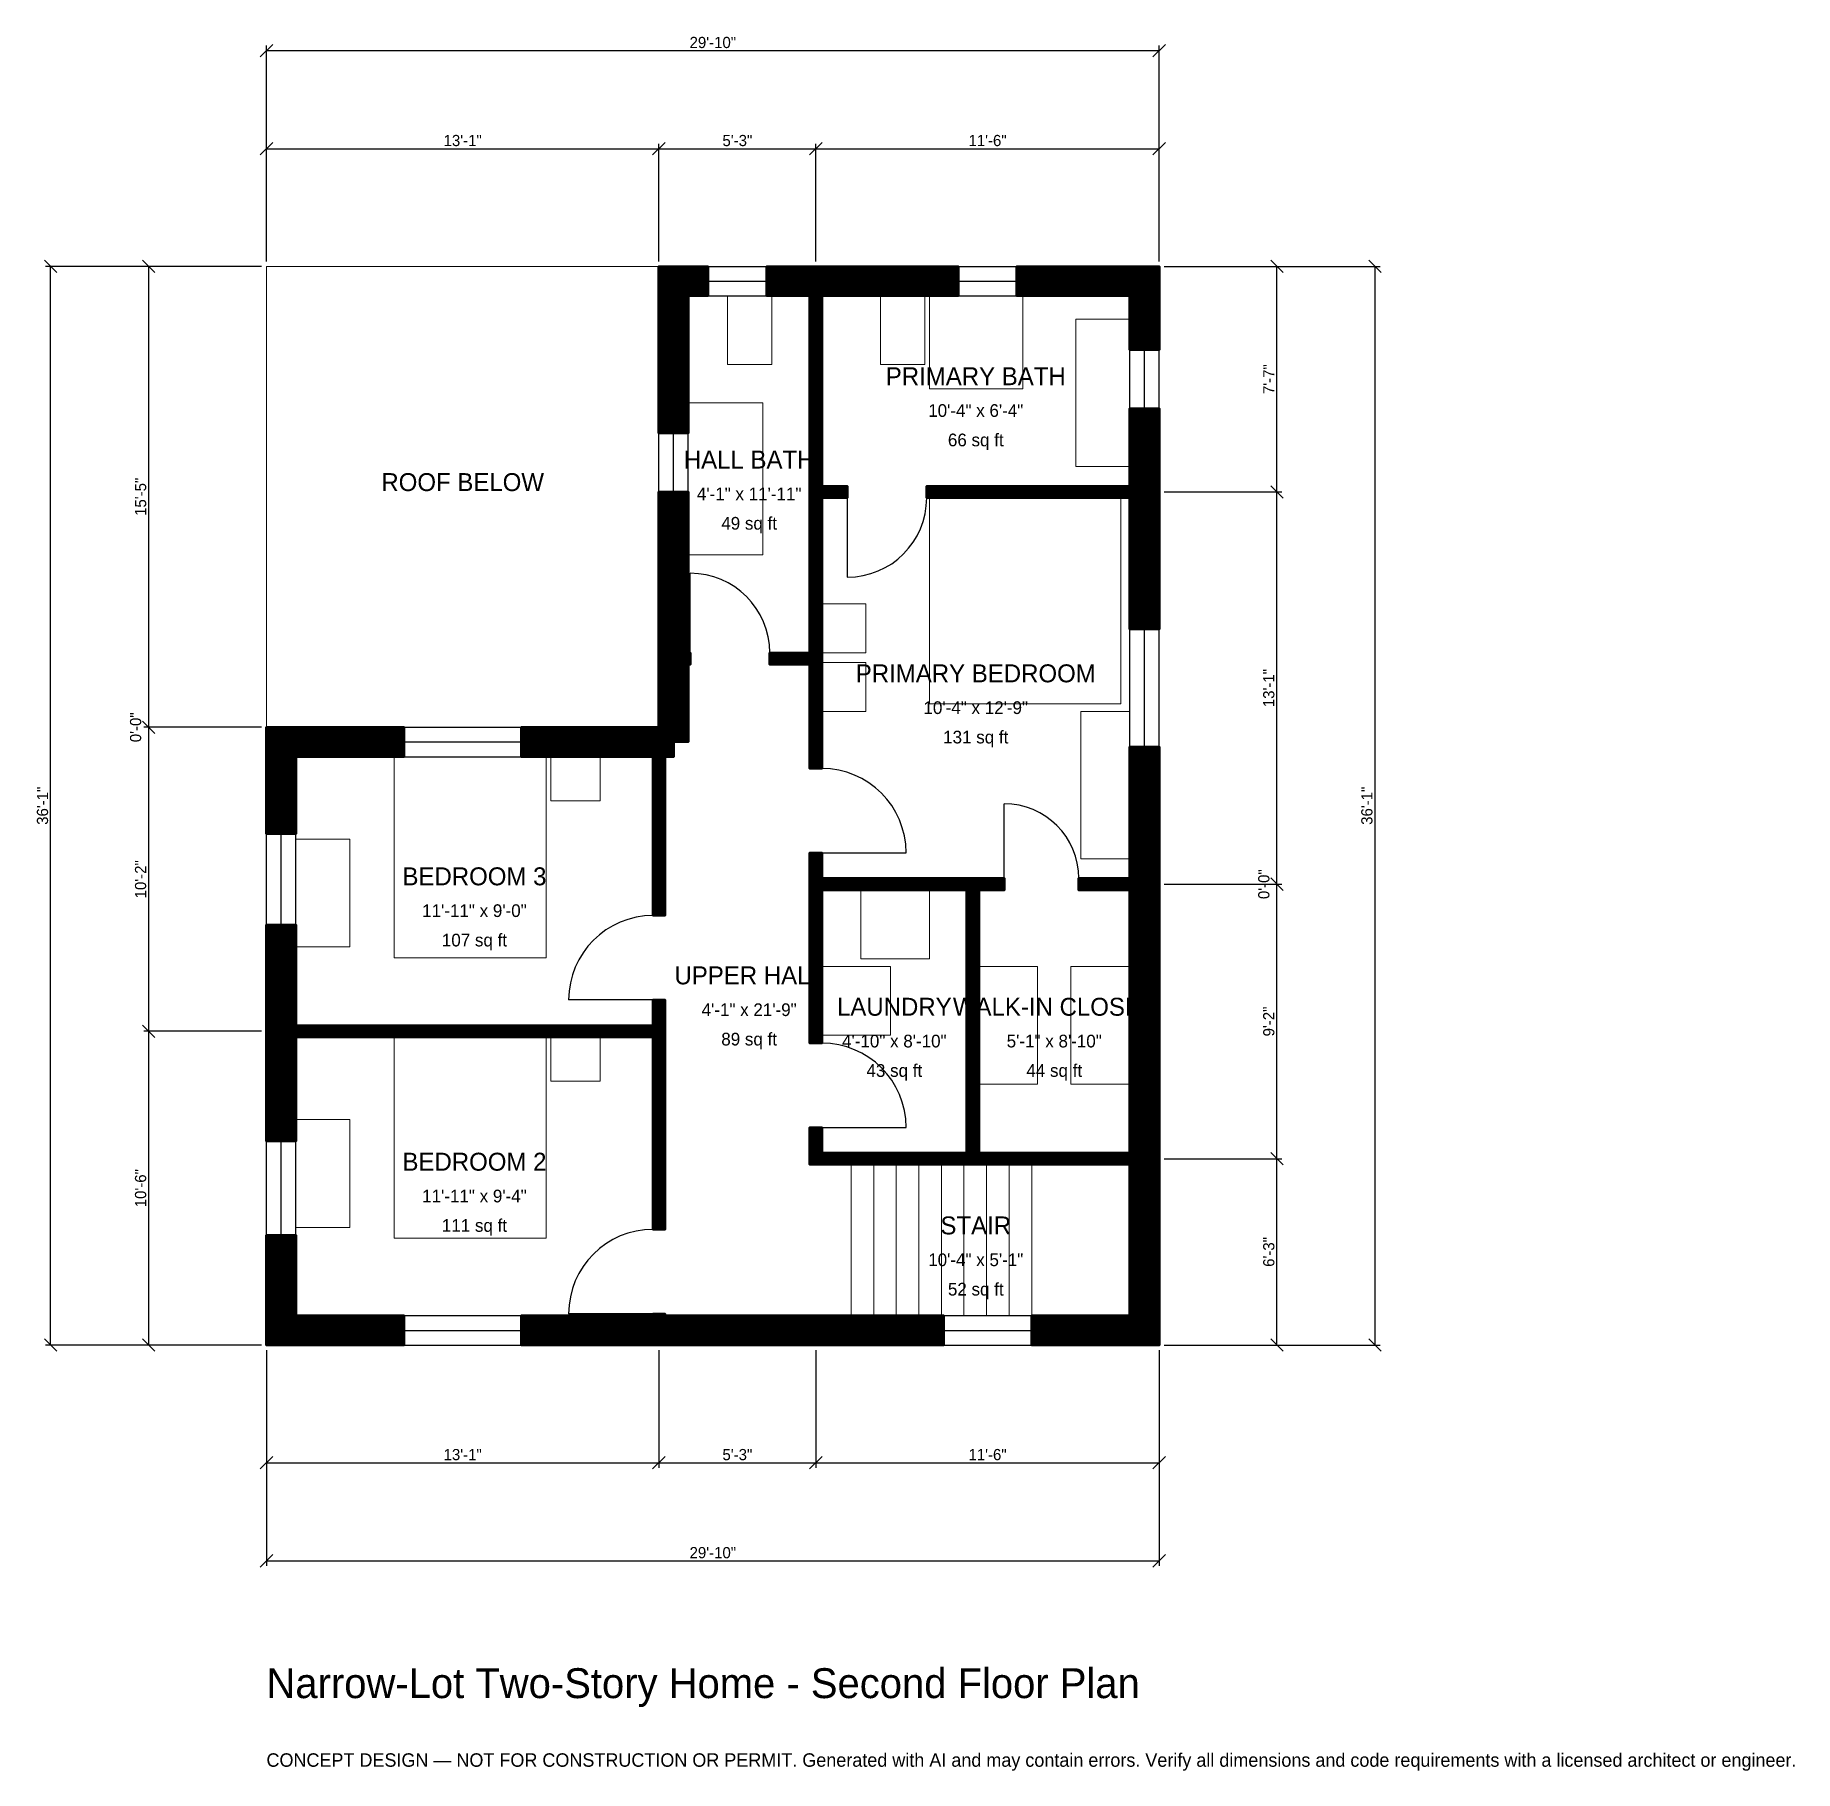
# Model space of a CAD drawing. Header units: inches. Extents: x -93 to 613, y -171 to 526.
import ezdxf
from ezdxf.enums import TextEntityAlignment as Align

# ---------------------------------------------------------------- set-up
doc = ezdxf.new("R2010")
doc.units = ezdxf.units.IN
doc.header["$MEASUREMENT"] = 0
doc.linetypes.add('DASHED', pattern=[0.6, 0.5, -0.1])
for name, color, linetype, lineweight in [('A-ANNO-DIMS', 1, 'Continuous', 13), ('A-ANNO-TEXT', 7, 'Continuous', 18), ('A-AREA-IDEN', 7, 'Continuous', 18), ('A-DOOR', 2, 'Continuous', 25), ('A-FLOR-FIXT', 9, 'Continuous', 13), ('A-FLOR-STRS', 3, 'Continuous', 18), ('A-FURN', 9, 'Continuous', 13), ('A-GLAZ', 4, 'Continuous', 25), ('A-SITE-PAVE', 8, 'Continuous', 13), ('A-WALL', 7, 'Continuous', 50), ('A-WALL-PATT', 8, 'Continuous', 13)]:
    doc.layers.add(name, color=color, linetype=linetype, lineweight=lineweight)
doc.dimstyles.new('PLAN', dxfattribs={"dimtxt": 4.5, "dimasz": 3, "dimexe": 2, "dimexo": 2, "dimgap": 1, "dimtad": 1, "dimdec": 0, "dimlunit": 4, "dimtsz": 2.5, "dimcen": 2.5, "dimclrd": 1, "dimclre": 1, "dimazin": 3, "dimtfac": 1, "dimtmove": 0, "dimatfit": 3})

msp = doc.modelspace()

# ---------------------------------------------------------------- hatches: boundary and pattern name
at = {"layer": 'A-WALL-PATT'}
h = msp.add_hatch(dxfattribs=at)
h.set_pattern_fill('ANSI31', color=8, scale=0.8)
h.paths.add_polyline_path([(159.8425, 0), (159.8425, 0), (155.1181, 0), (155.1181, 0), (151.5748, 0), (102.3622, 0), (102.3622, 11.811), (151.5748, 11.811), (155.1181, 11.811), (155.1181, 12.5984), (159.8425, 12.5984), (159.8425, 11.811), (163.3858, 11.811), (214.5669, 11.811), (226.378, 11.811), (271.6535, 11.811), (271.6535, 0), (226.378, 0), (214.5669, 0), (163.3858, 0), (159.8425, 0)])
h.paths.add_polyline_path([(11.811, 0), (11.811, 0), (0, 0), (0, 0), (0, 0), (0, 11.811), (0, 11.811), (0, 44.0945), (11.811, 44.0945), (11.811, 11.811), (55.1181, 11.811), (55.1181, 0), (11.811, 0)])
h.paths.add_polyline_path([(0, 120.0787), (0, 123.622), (0, 123.622), (0, 128.3465), (0, 128.3465), (0, 131.8898), (0, 168.7008), (11.811, 168.7008), (11.811, 131.8898), (11.811, 128.3465), (155.1181, 128.3465), (155.1181, 138.5827), (159.8425, 138.5827), (159.8425, 128.3465), (159.8425, 123.622), (159.8425, 46.4567), (155.1181, 46.4567), (155.1181, 123.622), (11.811, 123.622), (11.811, 120.0787), (11.811, 81.8898), (0, 81.8898), (0, 120.0787)])
h.paths.add_polyline_path([(0, 236.2205), (0, 236.2205), (0, 248.0315), (0, 248.0315), (0, 248.0315), (11.811, 248.0315), (11.811, 248.0315), (55.1181, 248.0315), (55.1181, 236.2205), (11.811, 236.2205), (11.811, 205.315), (0, 205.315), (0, 236.2205)])
h.paths.add_polyline_path([(155.1181, 248.0315), (155.1181, 248.0315), (157.4803, 248.0315), (157.4803, 250.3937), (157.4803, 250.3937), (157.4803, 269.685), (157.4803, 273.2283), (157.4803, 273.2283), (157.4803, 277.9528), (157.4803, 277.9528), (157.4803, 281.4961), (157.4803, 342.5197), (169.2913, 342.5197), (169.2913, 281.4961), (169.2913, 277.9528), (170.0787, 277.9528), (170.0787, 273.2283), (169.2913, 273.2283), (169.2913, 269.685), (169.2913, 242.126), (163.3858, 242.126), (163.3858, 236.2205), (159.8425, 236.2205), (159.8425, 172.4409), (155.1181, 172.4409), (155.1181, 236.2205), (102.3622, 236.2205), (102.3622, 248.0315), (155.1181, 248.0315)])
h.paths.add_polyline_path([(157.4803, 421.2598), (157.4803, 421.2598), (157.4803, 433.0709), (157.4803, 433.0709), (157.4803, 433.0709), (169.2913, 433.0709), (169.2913, 433.0709), (177.1654, 433.0709), (177.1654, 421.2598), (169.2913, 421.2598), (169.2913, 366.1417), (157.4803, 366.1417), (157.4803, 421.2598)])
h.paths.add_polyline_path([(214.5669, 433.0709), (218.1102, 433.0709), (218.1102, 433.0709), (222.8346, 433.0709), (222.8346, 433.0709), (226.378, 433.0709), (277.5591, 433.0709), (277.5591, 421.2598), (226.378, 421.2598), (222.8346, 421.2598), (222.8346, 344.8819), (233.0709, 344.8819), (233.0709, 340.1575), (222.8346, 340.1575), (222.8346, 277.9528), (222.8346, 273.2283), (222.8346, 231.4961), (218.1102, 231.4961), (218.1102, 273.2283), (201.9685, 273.2283), (201.9685, 277.9528), (218.1102, 277.9528), (218.1102, 340.1575), (218.1102, 344.8819), (218.1102, 421.2598), (214.5669, 421.2598), (200.7874, 421.2598), (200.7874, 433.0709), (214.5669, 433.0709)])
h.paths.add_polyline_path([(346.4567, 433.0709), (346.4567, 433.0709), (358.2677, 433.0709), (358.2677, 433.0709), (358.2678, 433.0709), (358.2678, 421.2598), (358.2677, 421.2598), (358.2677, 399.6063), (346.4567, 399.6063), (346.4567, 421.2598), (301.1811, 421.2598), (301.1811, 433.0709), (346.4567, 433.0709)])
h.paths.add_polyline_path([(358.2677, 348.4252), (358.2677, 344.8819), (358.2678, 344.8819), (358.2678, 340.1575), (358.2677, 340.1575), (358.2677, 336.6142), (358.2677, 287.4016), (346.4567, 287.4016), (346.4567, 336.6142), (346.4567, 340.1575), (264.9606, 340.1575), (264.9606, 344.8819), (346.4567, 344.8819), (346.4567, 348.4252), (346.4567, 375.9843), (358.2677, 375.9843), (358.2677, 348.4252)])
h.paths.add_polyline_path([(358.2677, 190.9449), (358.2677, 187.4016), (358.2678, 187.4016), (358.2678, 182.6772), (358.2677, 182.6772), (358.2677, 179.1339), (358.2677, 80.7087), (358.2677, 77.1654), (358.2678, 77.1654), (358.2678, 72.4409), (358.2677, 72.4409), (358.2677, 68.8976), (358.2677, 11.811), (358.2678, 11.811), (358.2678, 0), (358.2677, 0), (358.2677, 0), (346.4567, 0), (346.4567, 0), (307.0866, 0), (307.0866, 11.811), (346.4567, 11.811), (346.4567, 68.8976), (346.4567, 72.4409), (285.8268, 72.4409), (281.1024, 72.4409), (281.1024, 72.4409), (222.8346, 72.4409), (218.1102, 72.4409), (218.1102, 77.1654), (218.1102, 87.4016), (222.8346, 87.4016), (222.8346, 77.1654), (281.1024, 77.1654), (281.1024, 182.6772), (222.8346, 182.6772), (222.8346, 121.2598), (218.1102, 121.2598), (218.1102, 182.6772), (218.1102, 182.6772), (218.1102, 187.4016), (218.1102, 197.6378), (222.8346, 197.6378), (222.8346, 187.4016), (281.1024, 187.4016), (281.1024, 187.4016), (285.8268, 187.4016), (296.063, 187.4016), (296.063, 182.6772), (285.8268, 182.6772), (285.8268, 77.1654), (346.4567, 77.1654), (346.4567, 80.7087), (346.4567, 179.1339), (346.4567, 182.6772), (325.9843, 182.6772), (325.9843, 187.4016), (346.4567, 187.4016), (346.4567, 190.9449), (346.4567, 240.1575), (358.2677, 240.1575), (358.2677, 190.9449)])

# ---------------------------------------------------------------- linework, layer by layer
at = {"layer": 'A-DOOR'}
for p, q in [((233.0709, 340.1575), (233.0709, 308.2677)), ((170.0787, 277.9528), (170.0787, 309.8425)), ((296.063, 187.4016), (296.063, 217.3228)), ((222.8346, 197.6378), (256.6929, 197.6378)), ((155.1181, 138.5827), (121.2598, 138.5827)), ((222.8346, 87.4016), (256.6929, 87.4016)), ((155.1181, 12.5984), (121.2598, 12.5984))]:
    msp.add_line(p, q, dxfattribs=at)
for centre, radius, start, end in [((233.0709, 340.1575), 31.8898, 270, 360), ((170.0787, 277.9528), 31.8898, 0, 90), ((222.8346, 197.6378), 33.8583, 0, 90), ((296.063, 187.4016), 29.9213, 0, 90), ((155.1181, 138.5827), 33.8583, 90, 180), ((222.8346, 87.4016), 33.8583, 0, 90), ((155.1181, 12.5984), 33.8583, 90, 180)]:
    msp.add_arc(centre, radius, start, end, dxfattribs=at)
at = {"layer": 'A-FLOR-FIXT'}
for points in [[(185.0394, 393.7008), (202.7559, 393.7008), (202.7559, 421.2598), (185.0394, 421.2598)], [(246.4567, 393.7008), (264.1732, 393.7008), (264.1732, 421.2598), (246.4567, 421.2598)], [(266.1417, 383.8583), (303.5433, 383.8583), (303.5433, 421.2598), (266.1417, 421.2598)], [(324.8031, 352.7559), (346.4567, 352.7559), (346.4567, 411.811), (324.8031, 411.811)], [(169.2913, 317.3228), (199.2126, 317.3228), (199.2126, 378.3465), (169.2913, 378.3465)]]:
    msp.add_lwpolyline(points, close=True, dxfattribs=at)
at = {"layer": 'A-FLOR-STRS'}
for p, q in [((234.6457, 11.811), (234.6457, 72.4409)), ((243.7008, 11.811), (243.7008, 72.4409)), ((252.7559, 11.811), (252.7559, 72.4409)), ((261.811, 11.811), (261.811, 72.4409)), ((270.8661, 11.811), (270.8661, 72.4409)), ((279.9213, 11.811), (279.9213, 72.4409)), ((288.9764, 11.811), (288.9764, 72.4409)), ((298.0315, 11.811), (298.0315, 72.4409)), ((307.0866, 11.811), (307.0866, 72.4409))]:
    msp.add_line(p, q, dxfattribs=at)
at = {"layer": 'A-FURN'}
for points in [[(266.1417, 257.4803), (342.9134, 257.4803), (342.9134, 340.1575), (266.1417, 340.1575)], [(222.8346, 277.9528), (240.5512, 277.9528), (240.5512, 297.6378), (222.8346, 297.6378)], [(222.8346, 254.3307), (240.5512, 254.3307), (240.5512, 274.0157), (222.8346, 274.0157)], [(326.7717, 195.2756), (346.4567, 195.2756), (346.4567, 254.3307), (326.7717, 254.3307)], [(51.1811, 155.5118), (112.2047, 155.5118), (112.2047, 236.2205), (51.1811, 236.2205)], [(114.1732, 218.5039), (133.8583, 218.5039), (133.8583, 236.2205), (114.1732, 236.2205)], [(11.811, 159.8425), (33.4646, 159.8425), (33.4646, 203.1496), (11.811, 203.1496)], [(238.5827, 155.1181), (266.1417, 155.1181), (266.1417, 182.6772), (238.5827, 182.6772)], [(222.8346, 124.4094), (250.3937, 124.4094), (250.3937, 151.9685), (222.8346, 151.9685)], [(285.8268, 104.7244), (309.4488, 104.7244), (309.4488, 151.9685), (285.8268, 151.9685)], [(322.8346, 104.7244), (346.4567, 104.7244), (346.4567, 151.9685), (322.8346, 151.9685)], [(51.1811, 42.9134), (112.2047, 42.9134), (112.2047, 123.622), (51.1811, 123.622)], [(114.1732, 105.9055), (133.8583, 105.9055), (133.8583, 123.622), (114.1732, 123.622)], [(11.811, 47.2441), (33.4646, 47.2441), (33.4646, 90.5512), (11.811, 90.5512)]]:
    msp.add_lwpolyline(points, close=True, dxfattribs=at)
at = {"layer": 'A-GLAZ'}
for p, q in [((177.1654, 433.0709), (200.7874, 433.0709)), ((277.5591, 433.0709), (301.1811, 433.0709)), ((177.1654, 427.1654), (200.7874, 427.1654)), ((277.5591, 427.1654), (301.1811, 427.1654)), ((177.1654, 421.2598), (200.7874, 421.2598)), ((277.5591, 421.2598), (301.1811, 421.2598)), ((346.4567, 375.9843), (346.4567, 399.6063)), ((352.3622, 375.9843), (352.3622, 399.6063)), ((358.2677, 375.9843), (358.2677, 399.6063)), ((157.4803, 342.5197), (157.4803, 366.1417)), ((163.3858, 342.5197), (163.3858, 366.1417)), ((169.2913, 342.5197), (169.2913, 366.1417)), ((346.4567, 240.1575), (346.4567, 287.4016)), ((352.3622, 240.1575), (352.3622, 287.4016)), ((358.2677, 240.1575), (358.2677, 287.4016)), ((55.1181, 248.0315), (102.3622, 248.0315)), ((55.1181, 242.126), (102.3622, 242.126)), ((55.1181, 236.2205), (102.3622, 236.2205)), ((0, 168.7008), (0, 205.315)), ((5.9055, 168.7008), (5.9055, 205.315)), ((11.811, 168.7008), (11.811, 205.315)), ((0, 44.0945), (0, 81.8898)), ((5.9055, 44.0945), (5.9055, 81.8898)), ((11.811, 44.0945), (11.811, 81.8898)), ((55.1181, 11.811), (102.3622, 11.811)), ((271.6535, 11.811), (307.0866, 11.811)), ((55.1181, 5.9055), (102.3622, 5.9055)), ((55.1181, 0), (102.3622, 0)), ((271.6535, 5.9055), (307.0866, 5.9055)), ((271.6535, 0), (307.0866, 0))]:
    msp.add_line(p, q, dxfattribs=at)
at = {"layer": 'A-SITE-PAVE', "linetype": 'DASHED'}
msp.add_lwpolyline([(0, 248.0315), (157.4803, 248.0315), (157.4803, 433.0709), (0, 433.0709)], close=True, dxfattribs=at)
at = {"layer": 'A-WALL'}
for points in [[(157.4803, 421.2598), (157.4803, 421.2598), (157.4803, 433.0709), (157.4803, 433.0709), (157.4803, 433.0709), (169.2913, 433.0709), (169.2913, 433.0709), (177.1654, 433.0709), (177.1654, 421.2598), (169.2913, 421.2598), (169.2913, 366.1417), (157.4803, 366.1417), (157.4803, 421.2598)], [(214.5669, 433.0709), (218.1102, 433.0709), (218.1102, 433.0709), (222.8346, 433.0709), (222.8346, 433.0709), (226.378, 433.0709), (277.5591, 433.0709), (277.5591, 421.2598), (226.378, 421.2598), (222.8346, 421.2598), (222.8346, 344.8819), (233.0709, 344.8819), (233.0709, 340.1575), (222.8346, 340.1575), (222.8346, 277.9528), (222.8346, 273.2283), (222.8346, 231.4961), (218.1102, 231.4961), (218.1102, 273.2283), (201.9685, 273.2283), (201.9685, 277.9528), (218.1102, 277.9528), (218.1102, 340.1575), (218.1102, 344.8819), (218.1102, 421.2598), (214.5669, 421.2598), (200.7874, 421.2598), (200.7874, 433.0709), (214.5669, 433.0709)], [(346.4567, 433.0709), (346.4567, 433.0709), (358.2677, 433.0709), (358.2677, 433.0709), (358.2678, 433.0709), (358.2678, 421.2598), (358.2677, 421.2598), (358.2677, 399.6063), (346.4567, 399.6063), (346.4567, 421.2598), (301.1811, 421.2598), (301.1811, 433.0709), (346.4567, 433.0709)], [(358.2677, 348.4252), (358.2677, 344.8819), (358.2678, 344.8819), (358.2678, 340.1575), (358.2677, 340.1575), (358.2677, 336.6142), (358.2677, 287.4016), (346.4567, 287.4016), (346.4567, 336.6142), (346.4567, 340.1575), (264.9606, 340.1575), (264.9606, 344.8819), (346.4567, 344.8819), (346.4567, 348.4252), (346.4567, 375.9843), (358.2677, 375.9843), (358.2677, 348.4252)], [(155.1181, 248.0315), (155.1181, 248.0315), (157.4803, 248.0315), (157.4803, 250.3937), (157.4803, 250.3937), (157.4803, 269.685), (157.4803, 273.2283), (157.4803, 273.2283), (157.4803, 277.9528), (157.4803, 277.9528), (157.4803, 281.4961), (157.4803, 342.5197), (169.2913, 342.5197), (169.2913, 281.4961), (169.2913, 277.9528), (170.0787, 277.9528), (170.0787, 273.2283), (169.2913, 273.2283), (169.2913, 269.685), (169.2913, 242.126), (163.3858, 242.126), (163.3858, 236.2205), (159.8425, 236.2205), (159.8425, 172.4409), (155.1181, 172.4409), (155.1181, 236.2205), (102.3622, 236.2205), (102.3622, 248.0315), (155.1181, 248.0315)], [(0, 236.2205), (0, 236.2205), (0, 248.0315), (0, 248.0315), (0, 248.0315), (11.811, 248.0315), (11.811, 248.0315), (55.1181, 248.0315), (55.1181, 236.2205), (11.811, 236.2205), (11.811, 205.315), (0, 205.315), (0, 236.2205)], [(358.2677, 190.9449), (358.2677, 187.4016), (358.2678, 187.4016), (358.2678, 182.6772), (358.2677, 182.6772), (358.2677, 179.1339), (358.2677, 80.7087), (358.2677, 77.1654), (358.2678, 77.1654), (358.2678, 72.4409), (358.2677, 72.4409), (358.2677, 68.8976), (358.2677, 11.811), (358.2678, 11.811), (358.2678, 0), (358.2677, 0), (358.2677, 0), (346.4567, 0), (346.4567, 0), (307.0866, 0), (307.0866, 11.811), (346.4567, 11.811), (346.4567, 68.8976), (346.4567, 72.4409), (285.8268, 72.4409), (281.1024, 72.4409), (281.1024, 72.4409), (222.8346, 72.4409), (218.1102, 72.4409), (218.1102, 77.1654), (218.1102, 87.4016), (222.8346, 87.4016), (222.8346, 77.1654), (281.1024, 77.1654), (281.1024, 182.6772), (222.8346, 182.6772), (222.8346, 121.2598), (218.1102, 121.2598), (218.1102, 182.6772), (218.1102, 182.6772), (218.1102, 187.4016), (218.1102, 197.6378), (222.8346, 197.6378), (222.8346, 187.4016), (281.1024, 187.4016), (281.1024, 187.4016), (285.8268, 187.4016), (296.063, 187.4016), (296.063, 182.6772), (285.8268, 182.6772), (285.8268, 77.1654), (346.4567, 77.1654), (346.4567, 80.7087), (346.4567, 179.1339), (346.4567, 182.6772), (325.9843, 182.6772), (325.9843, 187.4016), (346.4567, 187.4016), (346.4567, 190.9449), (346.4567, 240.1575), (358.2677, 240.1575), (358.2677, 190.9449)], [(0, 120.0787), (0, 123.622), (0, 123.622), (0, 128.3465), (0, 128.3465), (0, 131.8898), (0, 168.7008), (11.811, 168.7008), (11.811, 131.8898), (11.811, 128.3465), (155.1181, 128.3465), (155.1181, 138.5827), (159.8425, 138.5827), (159.8425, 128.3465), (159.8425, 123.622), (159.8425, 46.4567), (155.1181, 46.4567), (155.1181, 123.622), (11.811, 123.622), (11.811, 120.0787), (11.811, 81.8898), (0, 81.8898), (0, 120.0787)], [(11.811, 0), (11.811, 0), (0, 0), (0, 0), (0, 0), (0, 11.811), (0, 11.811), (0, 44.0945), (11.811, 44.0945), (11.811, 11.811), (55.1181, 11.811), (55.1181, 0), (11.811, 0)], [(159.8425, 0), (159.8425, 0), (155.1181, 0), (155.1181, 0), (151.5748, 0), (102.3622, 0), (102.3622, 11.811), (151.5748, 11.811), (155.1181, 11.811), (155.1181, 12.5984), (159.8425, 12.5984), (159.8425, 11.811), (163.3858, 11.811), (214.5669, 11.811), (226.378, 11.811), (271.6535, 11.811), (271.6535, 0), (226.378, 0), (214.5669, 0), (163.3858, 0), (159.8425, 0)]]:
    msp.add_lwpolyline(points, close=True, dxfattribs=at)

# ---------------------------------------------------------------- texts
at = {"layer": 'A-ANNO-TEXT'}
for s, height, p in [('Narrow-Lot Two-Story Home - Second Floor Plan', 12, (0, -141.7323)), ('CONCEPT DESIGN — NOT FOR CONSTRUCTION OR PERMIT. Generated with AI and may contain errors. Verify all dimensions and code requirements with a licensed architect or engineer.', 5.4, (0, -169.2913))]:
    msp.add_text(s, height=height, dxfattribs=at).set_placement(p)
at = {"layer": 'A-AREA-IDEN'}
for s, height, p in [('PRIMARY BATH', 7.2, (284.6457, 388.9764)), ('10\'-4" x 6\'-4"', 5.1, (284.6457, 375.1969)), ('66 sq ft', 5.1, (284.6457, 363.3858)), ('HALL BATH', 7.2, (193.7008, 355.5118)), ('ROOF BELOW', 7.2, (78.7402, 346.4567)), ('4\'-1" x 11\'-11"', 5.1, (193.7008, 341.7323)), ('49 sq ft', 5.1, (193.7008, 329.9213)), ('PRIMARY BEDROOM', 7.2, (284.6457, 269.685)), ('10\'-4" x 12\'-9"', 5.1, (284.6457, 255.9055)), ('131 sq ft', 5.1, (284.6457, 244.0945)), ('BEDROOM 3', 7.2, (83.4646, 188.189)), ('11\'-11" x 9\'-0"', 5.1, (83.4646, 174.4094)), ('107 sq ft', 5.1, (83.4646, 162.5984)), ('UPPER HALL', 7.2, (193.7008, 148.4252)), ('4\'-1" x 21\'-9"', 5.1, (193.7008, 134.6457)), ('LAUNDRY', 7.2, (251.9685, 135.8268)), ('WALK-IN CLOSET', 7.2, (316.1417, 135.8268)), ('89 sq ft', 5.1, (193.7008, 122.8346)), ('4\'-10" x 8\'-10"', 5.1, (251.9685, 122.0472)), ('5\'-1" x 8\'-10"', 5.1, (316.1417, 122.0472)), ('43 sq ft', 5.1, (251.9685, 110.2362)), ('44 sq ft', 5.1, (316.1417, 110.2362)), ('BEDROOM 2', 7.2, (83.4646, 73.622)), ('11\'-11" x 9\'-4"', 5.1, (83.4646, 59.8425)), ('111 sq ft', 5.1, (83.4646, 48.0315)), ('STAIR', 7.2, (284.6457, 48.0315)), ('10\'-4" x 5\'-1"', 5.1, (284.6457, 34.252)), ('52 sq ft', 5.1, (284.6457, 22.4409))]:
    msp.add_text(s, height=height, dxfattribs=at).set_placement(p, align=Align.MIDDLE_CENTER)

# ---------------------------------------------------------------- dimensions: what is measured, and where the dimension line sits
at = {"layer": 'A-ANNO-DIMS'}
for base, p1, p2, text in [((0, 519.685), (0, 433.0709), (358.2677, 433.0709), '29\'-10"'), ((0, 480.315), (0, 433.0709), (157.4803, 433.0709), '13\'-1"'), ((157.4803, 480.315), (157.4803, 433.0709), (220.4724, 433.0709), '5\'-3"'), ((220.4724, 480.315), (220.4724, 433.0709), (358.2677, 433.0709), '11\'-6"'), ((0, -47.2441), (0, 0), (157.4803, 0), '13\'-1"'), ((0, -86.6142), (0, 0), (358.2677, 0), '29\'-10"'), ((157.4803, -47.2441), (157.4803, 0), (220.4724, 0), '5\'-3"'), ((220.4724, -47.2441), (220.4724, 0), (358.2677, 0), '11\'-6"')]:
    msp.add_linear_dim(base=base, p1=p1, p2=p2, text=text, dimstyle='PLAN', dxfattribs=at).render()
for base, p1, p2, text in [((-86.6142, 0), (0, 0), (0, 433.0709), '36\'-1"'), ((-47.2441, 248.0315), (0, 248.0315), (0, 433.0709), '15\'-5"'), ((405.5118, 342.5197), (358.2677, 342.5197), (358.2677, 433.0709), '7\'-7"'), ((444.8819, 0), (358.2677, 0), (358.2677, 433.0709), '36\'-1"'), ((405.5118, 185.0394), (358.2677, 185.0394), (358.2677, 342.5197), '13\'-1"'), ((-47.2441, 248.0315), (0, 248.0315), (0, 248.0315), '0\'-0"'), ((-47.2441, 125.9843), (0, 125.9843), (0, 248.0315), '10\'-2"'), ((405.5118, 185.0394), (358.2677, 185.0394), (358.2677, 185.0394), '0\'-0"'), ((405.5118, 74.8031), (358.2677, 74.8031), (358.2677, 185.0394), '9\'-2"'), ((-47.2441, 0), (0, 0), (0, 125.9843), '10\'-6"'), ((405.5118, 0), (358.2677, 0), (358.2677, 74.8031), '6\'-3"')]:
    msp.add_linear_dim(base=base, p1=p1, p2=p2, angle=90, text=text, dimstyle='PLAN', dxfattribs=at).render()

doc.saveas('drawing.dxf')
